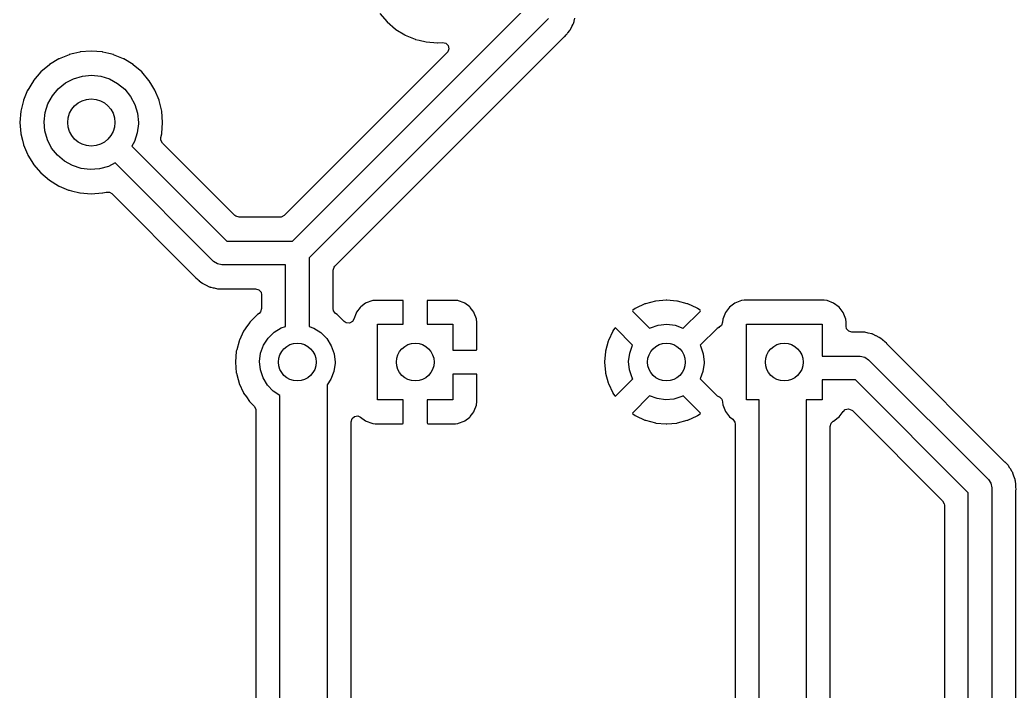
# Model space of a CAD drawing. Extents: x 63 to 234, y -148 to -41.
# Drawn here: x 171.66 to 192.79, y -133.34 to -119.11 of the extents above; entities that cross this region are included whole.
import ezdxf

# ---------------------------------------------------------------- set-up
doc = ezdxf.new("R2010")
doc.units = 0
doc.layers.add('BLACK', color=7, linetype='CONTINUOUS')

msp = doc.modelspace()

# ---------------------------------------------------------------- linework, layer by layer
at = {"layer": 'BLACK', "linetype": 'CONTINUOUS'}
for p, q in [((177.442, -123.804), (182.442, -118.804)), ((182.869, -119.084), (177.796, -124.157)), ((179.294, -118.974), (179.448, -119.155)), ((183.419, -119.138), (183.431, -119.077)), ((179.448, -119.155), (179.628, -119.309)), ((179.628, -119.309), (179.633, -119.311)), ((179.633, -119.311), (179.633, -119.311)), ((179.633, -119.311), (179.826, -119.43)), ((183.28, -119.387), (183.323, -119.337)), ((183.323, -119.337), (183.327, -119.331)), ((183.323, -119.337), (183.323, -119.337)), ((183.327, -119.331), (183.331, -119.325)), ((183.331, -119.325), (183.334, -119.32)), ((183.334, -119.32), (183.337, -119.315)), ((183.337, -119.315), (183.342, -119.309)), ((183.342, -119.309), (183.373, -119.243)), ((183.373, -119.243), (183.375, -119.239)), ((183.375, -119.239), (183.393, -119.203)), ((183.393, -119.203), (183.408, -119.174)), ((183.408, -119.174), (183.41, -119.167)), ((183.41, -119.167), (183.412, -119.161)), ((183.412, -119.161), (183.414, -119.155)), ((183.414, -119.155), (183.417, -119.149)), ((183.417, -119.149), (183.419, -119.138)), ((178.341, -124.331), (183.181, -119.491)), ((179.826, -119.43), (179.831, -119.433)), ((179.831, -119.433), (179.835, -119.435)), ((179.835, -119.435), (179.835, -119.435)), ((179.835, -119.435), (180.046, -119.522)), ((180.046, -119.522), (180.05, -119.524)), ((180.05, -119.524), (180.13, -119.543)), ((180.13, -119.543), (180.276, -119.578)), ((183.181, -119.491), (183.195, -119.479)), ((183.195, -119.479), (183.207, -119.47)), ((183.207, -119.47), (183.213, -119.466)), ((183.207, -119.47), (183.207, -119.47)), ((183.213, -119.466), (183.218, -119.461)), ((183.218, -119.461), (183.247, -119.426)), ((183.218, -119.461), (183.218, -119.461)), ((183.247, -119.426), (183.254, -119.418)), ((183.254, -119.418), (183.26, -119.413)), ((183.26, -119.413), (183.265, -119.406)), ((183.265, -119.406), (183.277, -119.39)), ((183.277, -119.39), (183.28, -119.387)), ((180.276, -119.578), (180.276, -119.578)), ((180.276, -119.578), (180.281, -119.579)), ((180.281, -119.579), (180.518, -119.598)), ((180.518, -119.598), (180.523, -119.597)), ((180.523, -119.597), (180.624, -119.589)), ((180.624, -119.589), (180.693, -119.604)), ((180.693, -119.604), (180.744, -119.654)), ((180.759, -119.723), (180.735, -119.79)), ((180.744, -119.654), (180.759, -119.723)), ((172.486, -119.939), (172.292, -120.058)), ((172.49, -119.937), (172.486, -119.939)), ((172.495, -119.935), (172.49, -119.937)), ((172.705, -119.848), (172.495, -119.935)), ((172.495, -119.935), (172.495, -119.935)), ((172.71, -119.846), (172.705, -119.848)), ((172.705, -119.848), (172.705, -119.848)), ((172.805, -119.823), (172.71, -119.846)), ((172.936, -119.792), (172.805, -119.823)), ((172.94, -119.79), (172.936, -119.792)), ((172.936, -119.792), (172.936, -119.792)), ((173.177, -119.772), (172.94, -119.79)), ((173.414, -119.79), (173.177, -119.772)), ((173.419, -119.792), (173.414, -119.79)), ((173.549, -119.823), (173.419, -119.792)), ((173.419, -119.792), (173.419, -119.792)), ((173.645, -119.846), (173.549, -119.823)), ((173.649, -119.848), (173.645, -119.846)), ((173.86, -119.935), (173.649, -119.848)), ((173.649, -119.848), (173.649, -119.848)), ((173.864, -119.937), (173.86, -119.935)), ((173.86, -119.935), (173.86, -119.935)), ((173.868, -119.939), (173.864, -119.937)), ((174.062, -120.058), (173.868, -119.939)), ((180.723, -119.804), (177.269, -123.258)), ((180.735, -119.79), (180.723, -119.804)), ((172.288, -120.061), (172.107, -120.215)), ((172.292, -120.058), (172.288, -120.061)), ((172.292, -120.058), (172.292, -120.058)), ((174.067, -120.061), (174.062, -120.058)), ((174.062, -120.058), (174.062, -120.058)), ((174.247, -120.215), (174.067, -120.061)), ((171.95, -120.4), (171.892, -120.495)), ((171.953, -120.396), (171.95, -120.4)), ((171.95, -120.4), (171.95, -120.4)), ((172.107, -120.215), (171.953, -120.396)), ((172.63, -120.448), (172.803, -120.358)), ((172.803, -120.358), (172.99, -120.303)), ((172.99, -120.303), (173.184, -120.285)), ((173.184, -120.285), (173.378, -120.305)), ((173.378, -120.305), (173.565, -120.363)), ((173.565, -120.363), (173.736, -120.456)), ((174.401, -120.396), (174.247, -120.215)), ((174.404, -120.4), (174.401, -120.396)), ((174.462, -120.495), (174.404, -120.4)), ((174.404, -120.4), (174.404, -120.4)), ((171.827, -120.603), (171.74, -120.813)), ((171.829, -120.598), (171.827, -120.603)), ((171.827, -120.603), (171.827, -120.603)), ((171.892, -120.495), (171.829, -120.598)), ((172.352, -120.72), (172.478, -120.571)), ((172.478, -120.571), (172.63, -120.448)), ((173.736, -120.456), (173.887, -120.58)), ((173.887, -120.58), (174.01, -120.732)), ((174.525, -120.598), (174.462, -120.495)), ((174.527, -120.603), (174.525, -120.598)), ((174.614, -120.813), (174.527, -120.603)), ((174.527, -120.603), (174.527, -120.603)), ((171.738, -120.817), (171.724, -120.876)), ((171.74, -120.813), (171.738, -120.817)), ((172.258, -120.891), (172.352, -120.72)), ((174.01, -120.732), (174.102, -120.904)), ((174.616, -120.817), (174.614, -120.813)), ((174.63, -120.876), (174.616, -120.817)), ((171.69, -121.016), (171.683, -121.048)), ((171.724, -120.876), (171.69, -121.016)), ((172.199, -121.077), (172.258, -120.891)), ((174.102, -120.904), (174.158, -121.091)), ((174.664, -121.016), (174.63, -120.876)), ((174.672, -121.048), (174.664, -121.016)), ((171.683, -121.048), (171.664, -121.285)), ((172.177, -121.271), (172.199, -121.077)), ((174.158, -121.091), (174.177, -121.285)), ((174.69, -121.285), (174.672, -121.048)), ((171.664, -121.285), (171.683, -121.522)), ((172.194, -121.466), (172.177, -121.271)), ((174.177, -121.313), (174.152, -121.507)), ((174.177, -121.285), (174.177, -121.313)), ((174.672, -121.522), (174.69, -121.285)), ((171.683, -121.522), (171.684, -121.527)), ((171.684, -121.527), (171.684, -121.527)), ((171.684, -121.527), (171.716, -121.659)), ((171.716, -121.659), (171.738, -121.753)), ((172.247, -121.653), (172.194, -121.466)), ((172.337, -121.827), (172.247, -121.653)), ((174.152, -121.507), (174.091, -121.692)), ((174.652, -121.602), (174.671, -121.527)), ((174.652, -121.659), (174.652, -121.602)), ((174.686, -121.721), (174.652, -121.659)), ((174.671, -121.527), (174.672, -121.522)), ((174.671, -121.527), (174.671, -121.527)), ((171.738, -121.753), (171.74, -121.757)), ((171.74, -121.757), (171.74, -121.757)), ((171.74, -121.757), (171.822, -121.954)), ((172.458, -121.98), (172.337, -121.827)), ((174.091, -121.692), (174.035, -121.789)), ((174.035, -121.789), (176.049, -123.804)), ((176.223, -123.258), (174.686, -121.721)), ((171.822, -121.954), (171.829, -121.972)), ((171.829, -121.972), (171.832, -121.976)), ((171.832, -121.976), (171.95, -122.17)), ((172.606, -122.106), (172.458, -121.98)), ((171.95, -122.17), (171.95, -122.17)), ((171.95, -122.17), (171.953, -122.174)), ((171.953, -122.174), (172.107, -122.355)), ((172.777, -122.201), (172.606, -122.106)), ((172.962, -122.262), (172.777, -122.201)), ((173.156, -122.285), (172.962, -122.262)), ((173.351, -122.27), (173.156, -122.285)), ((173.539, -122.217), (173.351, -122.27)), ((173.683, -122.144), (173.539, -122.217)), ((175.769, -124.23), (173.683, -122.144)), ((172.107, -122.355), (172.288, -122.509)), ((172.288, -122.509), (172.292, -122.512)), ((172.292, -122.512), (172.292, -122.512)), ((172.292, -122.512), (172.481, -122.627)), ((172.481, -122.627), (172.49, -122.633)), ((172.49, -122.633), (172.495, -122.635)), ((172.495, -122.635), (172.495, -122.635)), ((172.495, -122.635), (172.694, -122.718)), ((172.694, -122.718), (172.71, -122.724)), ((172.71, -122.724), (172.756, -122.735)), ((172.756, -122.735), (172.936, -122.778)), ((172.936, -122.778), (172.936, -122.778)), ((172.936, -122.778), (172.94, -122.78)), ((172.94, -122.78), (173.177, -122.798)), ((173.177, -122.798), (173.414, -122.78)), ((173.414, -122.78), (173.419, -122.778)), ((173.419, -122.778), (173.495, -122.76)), ((173.419, -122.778), (173.419, -122.778)), ((173.495, -122.76), (173.566, -122.764)), ((173.566, -122.764), (173.613, -122.794)), ((173.613, -122.794), (175.362, -124.543)), ((176.244, -123.275), (176.223, -123.258)), ((176.312, -123.295), (176.244, -123.275)), ((177.18, -123.295), (176.312, -123.295)), ((177.206, -123.292), (177.18, -123.295)), ((177.269, -123.258), (177.206, -123.292)), ((176.049, -123.804), (177.442, -123.804)), ((177.796, -124.157), (177.796, -125.61)), ((175.85, -124.284), (175.769, -124.23)), ((175.769, -124.23), (175.769, -124.23)), ((175.85, -124.285), (175.85, -124.284)), ((175.946, -124.304), (175.85, -124.285)), ((177.296, -124.304), (175.946, -124.304)), ((175.946, -124.304), (175.946, -124.304)), ((177.296, -125.61), (177.296, -124.304)), ((178.304, -124.42), (178.325, -124.352)), ((178.325, -124.352), (178.341, -124.331)), ((175.362, -124.543), (175.374, -124.557)), ((175.374, -124.557), (175.383, -124.569)), ((175.383, -124.569), (175.383, -124.569)), ((175.383, -124.569), (175.387, -124.574)), ((175.387, -124.574), (175.393, -124.579)), ((175.393, -124.579), (175.393, -124.579)), ((175.393, -124.579), (175.428, -124.609)), ((175.428, -124.609), (175.435, -124.616)), ((175.435, -124.616), (175.441, -124.621)), ((175.441, -124.621), (175.444, -124.624)), ((175.444, -124.624), (175.444, -124.624)), ((175.444, -124.624), (175.463, -124.639)), ((178.304, -125.233), (178.304, -124.42)), ((175.463, -124.639), (175.466, -124.642)), ((175.466, -124.642), (175.522, -124.689)), ((175.522, -124.689), (175.529, -124.692)), ((175.529, -124.692), (175.534, -124.696)), ((175.534, -124.696), (175.539, -124.699)), ((175.539, -124.699), (175.545, -124.703)), ((175.545, -124.703), (175.611, -124.734)), ((175.611, -124.734), (175.615, -124.736)), ((175.615, -124.736), (175.68, -124.769)), ((175.68, -124.769), (175.687, -124.771)), ((175.687, -124.771), (175.692, -124.773)), ((175.692, -124.773), (175.698, -124.775)), ((175.698, -124.775), (175.705, -124.778)), ((175.705, -124.778), (175.712, -124.78)), ((175.712, -124.78), (175.712, -124.78)), ((175.712, -124.78), (175.762, -124.79)), ((175.762, -124.79), (175.776, -124.793)), ((175.776, -124.793), (175.781, -124.794)), ((175.781, -124.794), (175.851, -124.811)), ((175.851, -124.811), (175.857, -124.812)), ((175.857, -124.812), (175.857, -124.812)), ((175.857, -124.812), (175.863, -124.812)), ((175.863, -124.812), (175.863, -124.812)), ((175.863, -124.812), (175.867, -124.812)), ((175.867, -124.812), (175.871, -124.813)), ((175.871, -124.813), (175.878, -124.814)), ((175.878, -124.814), (175.955, -124.812)), ((175.955, -124.812), (175.959, -124.812)), ((175.959, -124.812), (176.661, -124.812)), ((176.661, -124.812), (176.73, -124.832)), ((176.73, -124.832), (176.776, -124.886)), ((176.776, -124.886), (176.787, -124.938)), ((176.787, -124.938), (176.787, -125.233)), ((176.787, -125.233), (176.767, -125.301)), ((178.314, -125.281), (178.304, -125.233)), ((178.878, -125.209), (178.801, -125.311)), ((178.89, -125.197), (178.878, -125.209)), ((178.992, -125.12), (178.89, -125.197)), ((179.008, -125.112), (178.992, -125.12)), ((179.128, -125.067), (179.008, -125.112)), ((179.144, -125.063), (179.128, -125.067)), ((179.195, -125.057), (179.144, -125.063)), ((179.201, -125.057), (179.195, -125.057)), ((179.778, -125.057), (179.201, -125.057)), ((179.786, -125.059), (179.778, -125.057)), ((179.788, -125.06), (179.786, -125.059)), ((179.792, -125.075), (179.788, -125.06)), ((179.792, -125.565), (179.792, -125.075)), ((180.302, -125.063), (180.3, -125.071)), ((180.3, -125.071), (180.3, -125.565)), ((180.303, -125.061), (180.302, -125.063)), ((180.318, -125.057), (180.303, -125.061)), ((180.891, -125.057), (180.318, -125.057)), ((180.897, -125.057), (180.891, -125.057)), ((180.948, -125.063), (180.897, -125.057)), ((180.964, -125.067), (180.948, -125.063)), ((181.084, -125.112), (180.964, -125.067)), ((181.1, -125.12), (181.084, -125.112)), ((181.202, -125.197), (181.1, -125.12)), ((181.214, -125.209), (181.202, -125.197)), ((181.266, -125.278), (181.214, -125.209)), ((184.711, -125.231), (184.659, -125.268)), ((184.721, -125.226), (184.711, -125.231)), ((184.918, -125.134), (184.721, -125.226)), ((184.929, -125.13), (184.918, -125.134)), ((185.139, -125.073), (184.929, -125.13)), ((185.15, -125.071), (185.139, -125.073)), ((185.367, -125.052), (185.15, -125.071)), ((185.378, -125.052), (185.367, -125.052)), ((185.595, -125.071), (185.378, -125.052)), ((185.606, -125.073), (185.595, -125.071)), ((185.816, -125.13), (185.606, -125.073)), ((185.826, -125.134), (185.816, -125.13)), ((186.024, -125.226), (185.826, -125.134)), ((186.033, -125.231), (186.024, -125.226)), ((186.085, -125.267), (186.033, -125.231)), ((186.709, -125.202), (186.622, -125.318)), ((186.826, -125.114), (186.709, -125.202)), ((186.962, -125.063), (186.826, -125.114)), ((187.024, -125.056), (186.962, -125.063)), ((188.721, -125.056), (187.024, -125.056)), ((188.783, -125.063), (188.721, -125.056)), ((188.919, -125.114), (188.783, -125.063)), ((189.036, -125.202), (188.919, -125.114)), ((189.123, -125.318), (189.036, -125.202)), ((176.702, -125.359), (176.54, -125.521)), ((176.734, -125.336), (176.702, -125.359)), ((176.767, -125.301), (176.734, -125.336)), ((178.358, -125.336), (178.314, -125.281)), ((178.39, -125.359), (178.358, -125.336)), ((178.536, -125.505), (178.39, -125.359)), ((178.743, -125.454), (178.713, -125.507)), ((178.745, -125.455), (178.743, -125.454)), ((178.793, -125.327), (178.745, -125.455)), ((178.801, -125.311), (178.793, -125.327)), ((181.291, -125.311), (181.266, -125.278)), ((181.299, -125.327), (181.291, -125.311)), ((181.344, -125.447), (181.299, -125.327)), ((181.348, -125.463), (181.344, -125.447)), ((181.354, -125.514), (181.348, -125.463)), ((184.659, -125.268), (184.651, -125.278)), ((184.651, -125.278), (184.658, -125.291)), ((184.658, -125.291), (185.017, -125.65)), ((185.729, -125.65), (186.087, -125.291)), ((186.094, -125.279), (186.085, -125.267)), ((186.087, -125.291), (186.094, -125.279)), ((186.571, -125.455), (186.564, -125.517)), ((186.622, -125.318), (186.571, -125.455)), ((189.174, -125.455), (189.123, -125.318)), ((189.181, -125.517), (189.174, -125.455)), ((176.493, -125.587), (176.408, -125.708)), ((176.537, -125.525), (176.493, -125.587)), ((176.54, -125.521), (176.537, -125.525)), ((176.537, -125.525), (176.537, -125.525)), ((177.053, -125.735), (177.205, -125.641)), ((177.205, -125.641), (177.296, -125.61)), ((177.796, -125.61), (177.897, -125.646)), ((177.897, -125.646), (178.047, -125.742)), ((178.579, -125.533), (178.536, -125.505)), ((178.65, -125.539), (178.579, -125.533)), ((178.713, -125.507), (178.65, -125.539)), ((179.246, -127.165), (179.246, -125.565)), ((179.246, -125.565), (179.792, -125.565)), ((180.3, -125.565), (180.846, -125.565)), ((180.846, -125.565), (180.846, -126.111)), ((181.354, -125.52), (181.354, -125.514)), ((181.354, -126.097), (181.354, -125.52)), ((184.274, -125.653), (184.238, -125.704)), ((184.286, -125.643), (184.274, -125.653)), ((184.298, -125.65), (184.286, -125.643)), ((184.656, -126.008), (184.298, -125.65)), ((185.017, -125.65), (185.032, -125.641)), ((185.032, -125.641), (185.201, -125.584)), ((185.201, -125.584), (185.378, -125.565)), ((185.378, -125.565), (185.555, -125.586)), ((185.555, -125.586), (185.723, -125.646)), ((185.723, -125.646), (185.729, -125.65)), ((186.446, -125.651), (186.087, -126.009)), ((186.484, -125.631), (186.446, -125.651)), ((186.495, -125.625), (186.484, -125.63)), ((186.484, -125.63), (186.484, -125.631)), ((186.484, -125.631), (186.484, -125.631)), ((186.54, -125.587), (186.494, -125.623)), ((186.494, -125.623), (186.495, -125.625)), ((186.564, -125.52), (186.54, -125.587)), ((186.564, -125.517), (186.564, -125.52)), ((187.072, -127.165), (187.072, -125.565)), ((187.072, -125.565), (188.672, -125.565)), ((188.672, -125.565), (188.672, -126.242)), ((189.181, -125.607), (189.181, -125.517)), ((189.192, -125.66), (189.181, -125.607)), ((189.239, -125.713), (189.192, -125.66)), ((176.406, -125.713), (176.317, -125.904)), ((176.408, -125.708), (176.406, -125.713)), ((176.406, -125.713), (176.406, -125.713)), ((176.829, -126.009), (176.926, -125.859)), ((176.926, -125.859), (177.053, -125.735)), ((178.047, -125.742), (178.173, -125.868)), ((178.173, -125.868), (178.267, -126.019)), ((184.233, -125.713), (184.141, -125.911)), ((184.238, -125.704), (184.233, -125.713)), ((189.307, -125.733), (189.239, -125.713)), ((189.471, -125.733), (189.307, -125.733)), ((189.474, -125.733), (189.471, -125.733)), ((189.486, -125.733), (189.474, -125.733)), ((189.552, -125.731), (189.486, -125.733)), ((189.559, -125.733), (189.552, -125.731)), ((189.563, -125.733), (189.559, -125.733)), ((189.567, -125.733), (189.563, -125.733)), ((189.573, -125.734), (189.567, -125.733)), ((189.567, -125.733), (189.567, -125.733)), ((189.578, -125.734), (189.573, -125.734)), ((189.573, -125.734), (189.573, -125.734)), ((189.649, -125.752), (189.578, -125.734)), ((189.654, -125.753), (189.649, -125.752)), ((189.725, -125.767), (189.654, -125.753)), ((189.732, -125.77), (189.725, -125.767)), ((189.737, -125.772), (189.732, -125.77)), ((189.743, -125.774), (189.737, -125.772)), ((189.75, -125.776), (189.743, -125.774)), ((189.815, -125.809), (189.75, -125.776)), ((189.819, -125.811), (189.815, -125.809)), ((189.885, -125.842), (189.819, -125.811)), ((189.891, -125.847), (189.885, -125.842)), ((189.896, -125.85), (189.891, -125.847)), ((189.901, -125.853), (189.896, -125.85)), ((189.908, -125.857), (189.901, -125.853)), ((189.913, -125.861), (189.908, -125.857)), ((189.963, -125.904), (189.913, -125.861)), ((189.913, -125.861), (189.913, -125.861)), ((176.31, -125.921), (176.261, -126.105)), ((176.312, -125.916), (176.31, -125.921)), ((176.31, -125.921), (176.31, -125.921)), ((176.317, -125.904), (176.312, -125.916)), ((176.768, -126.177), (176.829, -126.009)), ((178.267, -126.019), (178.326, -126.188)), ((181.352, -126.105), (181.354, -126.097)), ((184.137, -125.921), (184.081, -126.132)), ((184.141, -125.911), (184.137, -125.921)), ((184.595, -126.177), (184.656, -126.009)), ((184.656, -126.009), (184.656, -126.008)), ((186.087, -126.009), (186.094, -126.019)), ((186.094, -126.019), (186.152, -126.188)), ((189.967, -125.907), (189.963, -125.904)), ((189.972, -125.911), (189.967, -125.907)), ((189.989, -125.924), (189.972, -125.911)), ((189.995, -125.93), (189.989, -125.924)), ((190.002, -125.937), (189.995, -125.93)), ((190.037, -125.966), (190.002, -125.937)), ((190.043, -125.971), (190.037, -125.966)), ((190.037, -125.966), (190.037, -125.966)), ((190.047, -125.977), (190.043, -125.971)), ((190.055, -125.989), (190.047, -125.977)), ((190.047, -125.977), (190.047, -125.977)), ((190.068, -126.003), (190.055, -125.989)), ((192.551, -128.486), (190.068, -126.003)), ((176.252, -126.137), (176.233, -126.365)), ((176.261, -126.105), (176.252, -126.137)), ((176.746, -126.354), (176.768, -126.177)), ((178.326, -126.188), (178.346, -126.365)), ((180.846, -126.111), (181.336, -126.111)), ((181.336, -126.111), (181.351, -126.107)), ((181.351, -126.107), (181.352, -126.105)), ((184.079, -126.142), (184.06, -126.36)), ((184.081, -126.132), (184.079, -126.142)), ((184.572, -126.354), (184.595, -126.177)), ((186.152, -126.188), (186.172, -126.365)), ((188.672, -126.242), (189.484, -126.242)), ((189.484, -126.242), (189.58, -126.261)), ((189.58, -126.261), (189.661, -126.315)), ((189.661, -126.315), (192.201, -128.855)), ((176.233, -126.365), (176.252, -126.593)), ((176.763, -126.531), (176.746, -126.354)), ((178.346, -126.387), (178.321, -126.564)), ((178.346, -126.365), (178.346, -126.387)), ((184.06, -126.36), (184.06, -126.37)), ((184.06, -126.37), (184.079, -126.588)), ((184.59, -126.531), (184.572, -126.354)), ((186.172, -126.387), (186.147, -126.564)), ((186.172, -126.365), (186.172, -126.387)), ((176.252, -126.593), (176.254, -126.598)), ((176.254, -126.598), (176.254, -126.598)), ((176.254, -126.598), (176.291, -126.737)), ((176.291, -126.737), (176.312, -126.814)), ((176.82, -126.701), (176.763, -126.531)), ((176.912, -126.853), (176.82, -126.701)), ((178.258, -126.731), (178.177, -126.852)), ((178.321, -126.564), (178.258, -126.731)), ((181.34, -126.619), (180.846, -126.619)), ((180.846, -126.619), (180.846, -127.165)), ((181.348, -126.621), (181.34, -126.619)), ((181.35, -126.622), (181.348, -126.621)), ((181.354, -126.637), (181.35, -126.622)), ((181.354, -127.21), (181.354, -126.637)), ((184.079, -126.588), (184.081, -126.598)), ((184.081, -126.598), (184.137, -126.809)), ((184.299, -127.079), (184.658, -126.72)), ((184.646, -126.701), (184.59, -126.531)), ((184.658, -126.72), (184.646, -126.701)), ((186.147, -126.564), (186.088, -126.721)), ((186.088, -126.721), (186.447, -127.08)), ((176.312, -126.814), (176.314, -126.819)), ((176.314, -126.819), (176.314, -126.819)), ((176.314, -126.819), (176.406, -127.017)), ((177.036, -126.981), (176.912, -126.853)), ((178.177, -126.852), (178.177, -136.32)), ((184.137, -126.809), (184.141, -126.819)), ((184.141, -126.819), (184.233, -127.017)), ((189.38, -126.742), (188.672, -126.742)), ((188.672, -126.742), (188.672, -127.165)), ((191.774, -129.136), (189.38, -126.742)), ((176.406, -127.017), (176.406, -127.017)), ((176.406, -127.017), (176.408, -127.022)), ((176.408, -127.022), (176.467, -127.105)), ((176.467, -127.105), (176.534, -127.201)), ((177.177, -127.074), (177.036, -126.981)), ((177.177, -136.32), (177.177, -127.074)), ((184.233, -127.017), (184.238, -127.026)), ((184.238, -127.026), (184.275, -127.078)), ((184.275, -127.078), (184.285, -127.086)), ((184.285, -127.086), (184.299, -127.079)), ((185.016, -127.081), (184.657, -127.439)), ((185.179, -127.141), (185.016, -127.081)), ((185.356, -127.165), (185.179, -127.141)), ((185.533, -127.149), (185.356, -127.165)), ((185.703, -127.094), (185.533, -127.149)), ((185.727, -127.079), (185.703, -127.094)), ((186.087, -127.439), (185.727, -127.079)), ((186.447, -127.08), (186.488, -127.103)), ((186.488, -127.103), (186.498, -127.105)), ((186.498, -127.105), (186.549, -127.155)), ((186.549, -127.155), (186.564, -127.209)), ((176.534, -127.201), (176.54, -127.209)), ((176.54, -127.209), (176.632, -127.301)), ((176.632, -127.301), (176.666, -127.363)), ((176.666, -127.363), (176.668, -127.39)), ((179.792, -127.165), (179.246, -127.165)), ((179.792, -127.659), (179.792, -127.165)), ((180.846, -127.165), (180.3, -127.165)), ((180.3, -127.165), (180.3, -127.655)), ((181.299, -127.403), (181.344, -127.283)), ((181.344, -127.283), (181.348, -127.267)), ((181.348, -127.267), (181.354, -127.216)), ((181.354, -127.216), (181.354, -127.21)), ((186.564, -127.209), (186.564, -127.21)), ((186.564, -127.21), (186.564, -127.213)), ((186.564, -127.213), (186.571, -127.275)), ((186.571, -127.275), (186.622, -127.412)), ((187.337, -127.165), (187.072, -127.165)), ((187.337, -136.488), (187.337, -127.165)), ((188.672, -127.165), (188.337, -127.165)), ((188.337, -127.165), (188.337, -136.488)), ((189.165, -127.374), (189.235, -127.359)), ((189.235, -127.359), (189.301, -127.384)), ((176.668, -127.39), (176.668, -135.86)), ((178.685, -127.632), (178.706, -127.564)), ((178.706, -127.564), (178.759, -127.517)), ((178.759, -127.517), (178.829, -127.507)), ((178.829, -127.507), (178.887, -127.531)), ((178.887, -127.531), (178.992, -127.61)), ((181.1, -127.61), (181.202, -127.533)), ((181.202, -127.533), (181.214, -127.521)), ((181.214, -127.521), (181.266, -127.451)), ((181.266, -127.451), (181.291, -127.419)), ((181.291, -127.419), (181.299, -127.403)), ((184.657, -127.439), (184.651, -127.451)), ((184.651, -127.451), (184.66, -127.463)), ((184.66, -127.463), (184.711, -127.499)), ((184.711, -127.499), (184.721, -127.504)), ((184.721, -127.504), (184.918, -127.596)), ((185.826, -127.596), (186.024, -127.504)), ((186.024, -127.504), (186.033, -127.499)), ((186.033, -127.499), (186.085, -127.462)), ((186.085, -127.462), (186.094, -127.452)), ((186.094, -127.452), (186.087, -127.439)), ((186.622, -127.412), (186.709, -127.528)), ((186.709, -127.528), (186.778, -127.58)), ((186.778, -127.58), (186.778, -127.58)), ((186.778, -127.58), (186.821, -127.637)), ((188.942, -127.598), (188.989, -127.564)), ((188.989, -127.564), (189.036, -127.528)), ((189.036, -127.528), (189.123, -127.412)), ((189.123, -127.412), (189.125, -127.413)), ((189.125, -127.413), (189.165, -127.374)), ((189.301, -127.384), (189.315, -127.395)), ((189.315, -127.395), (191.229, -129.309)), ((178.685, -135.86), (178.685, -127.632)), ((178.992, -127.61), (179.008, -127.618)), ((179.008, -127.618), (179.128, -127.663)), ((179.128, -127.663), (179.144, -127.667)), ((179.144, -127.667), (179.195, -127.673)), ((179.195, -127.673), (179.201, -127.673)), ((179.201, -127.673), (179.774, -127.673)), ((179.774, -127.673), (179.789, -127.669)), ((179.789, -127.669), (179.79, -127.667)), ((179.79, -127.667), (179.792, -127.659)), ((180.3, -127.655), (180.304, -127.67)), ((180.304, -127.67), (180.306, -127.671)), ((180.306, -127.671), (180.314, -127.673)), ((180.314, -127.673), (180.891, -127.673)), ((180.891, -127.673), (180.897, -127.673)), ((180.897, -127.673), (180.948, -127.667)), ((180.948, -127.667), (180.964, -127.663)), ((180.964, -127.663), (181.084, -127.618)), ((181.084, -127.618), (181.1, -127.61)), ((184.918, -127.596), (184.929, -127.6)), ((184.929, -127.6), (185.139, -127.657)), ((185.139, -127.657), (185.15, -127.659)), ((185.15, -127.659), (185.367, -127.678)), ((185.367, -127.678), (185.378, -127.678)), ((185.378, -127.678), (185.595, -127.659)), ((185.595, -127.659), (185.606, -127.657)), ((185.606, -127.657), (185.816, -127.6)), ((185.816, -127.6), (185.826, -127.596)), ((186.821, -127.637), (186.828, -127.681)), ((186.828, -127.681), (186.828, -136.208)), ((188.845, -127.729), (188.866, -127.661)), ((188.845, -136.21), (188.845, -127.729)), ((188.866, -127.661), (188.911, -127.619)), ((188.911, -127.619), (188.919, -127.616)), ((188.919, -127.616), (188.942, -127.598)), ((192.554, -128.489), (192.551, -128.486)), ((192.605, -128.537), (192.554, -128.489)), ((192.61, -128.542), (192.605, -128.537)), ((192.605, -128.537), (192.605, -128.537)), ((192.614, -128.548), (192.61, -128.542)), ((192.617, -128.552), (192.614, -128.548)), ((192.619, -128.554), (192.617, -128.552)), ((192.619, -128.555), (192.619, -128.554)), ((192.627, -128.563), (192.619, -128.555)), ((192.656, -128.612), (192.627, -128.563)), ((192.664, -128.625), (192.656, -128.612)), ((192.667, -128.629), (192.664, -128.625)), ((192.707, -128.69), (192.667, -128.629)), ((192.709, -128.697), (192.707, -128.69)), ((192.712, -128.702), (192.709, -128.697)), ((192.715, -128.708), (192.712, -128.702)), ((192.718, -128.714), (192.715, -128.708)), ((192.721, -128.721), (192.718, -128.714)), ((192.741, -128.784), (192.721, -128.721)), ((192.721, -128.721), (192.721, -128.721)), ((192.742, -128.788), (192.741, -128.784)), ((192.767, -128.856), (192.742, -128.788)), ((192.201, -128.855), (192.201, -128.855)), ((192.201, -128.855), (192.255, -128.936)), ((192.255, -128.936), (192.274, -129.032)), ((192.274, -129.032), (192.274, -146.05)), ((192.768, -128.864), (192.767, -128.856)), ((192.769, -128.869), (192.768, -128.864)), ((192.771, -128.875), (192.769, -128.869)), ((192.773, -128.882), (192.771, -128.875)), ((192.773, -128.89), (192.773, -128.882)), ((192.779, -128.955), (192.773, -128.89)), ((192.773, -128.89), (192.773, -128.89)), ((192.779, -128.959), (192.779, -128.955)), ((192.782, -128.984), (192.779, -128.959)), ((192.782, -128.988), (192.782, -128.984)), ((192.782, -128.984), (192.782, -128.984)), ((192.782, -128.996), (192.782, -128.988)), ((192.783, -129.006), (192.782, -128.996)), ((192.784, -129.017), (192.783, -129.006)), ((192.787, -129.059), (192.784, -129.017)), ((192.786, -129.066), (192.787, -129.059)), ((191.774, -145.946), (191.774, -129.136)), ((192.782, -129.099), (192.784, -129.08)), ((192.782, -146.037), (192.782, -129.099)), ((192.784, -129.08), (192.786, -129.066)), ((191.229, -129.309), (191.263, -129.372)), ((191.263, -129.372), (191.266, -129.398)), ((191.266, -129.398), (191.266, -145.684))]:
    msp.add_line(p, q, dxfattribs=at)
at = {"layer": 'BLACK'}
for centre, radius in [((173.177, -121.285), 0.5), ((177.546, -126.365), 0.4), ((180.046, -126.365), 0.4), ((185.372, -126.365), 0.4), ((187.872, -126.365), 0.4)]:
    msp.add_circle(centre, radius, dxfattribs=at)

doc.saveas('drawing.dxf')
